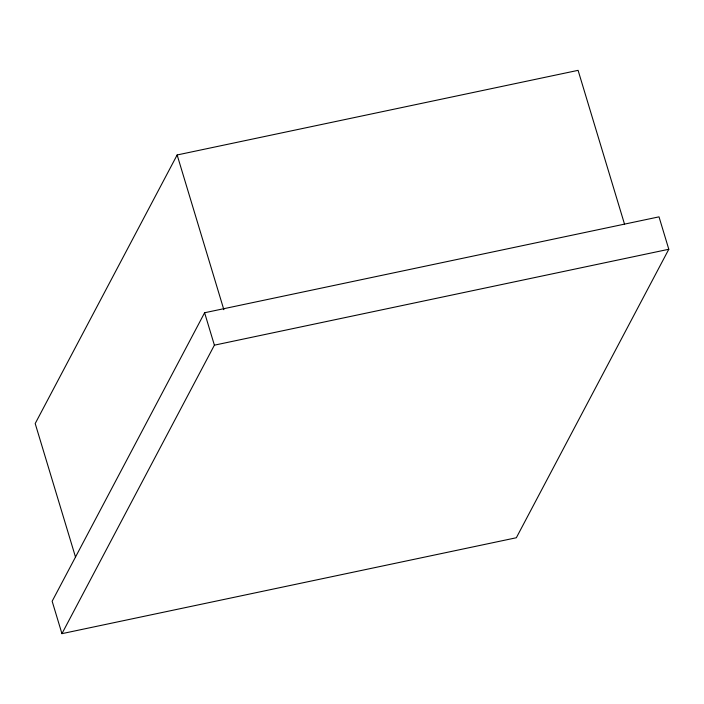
<?xml version="1.0" encoding="UTF-8"?>
<svg xmlns="http://www.w3.org/2000/svg" width="704" height="704" viewBox="0 0 704 704"><rect width="100%" height="100%" fill="white"/><g stroke="black" fill="none" stroke-linecap="round" stroke-linejoin="round"><path stroke-width="1.06" d="M624.483 224.022L578.09 70.347L177.144 154.968L35.2 423.553L75.557 557.225M204.609 312.752L52.149 601.234L61.943 633.653L516.34 537.75L668.8 249.269L659.014 216.85L204.609 312.752L214.394 345.171L61.943 633.653M214.394 345.171L668.8 249.269M177.144 154.968L223.854 309.69"/></g></svg>
